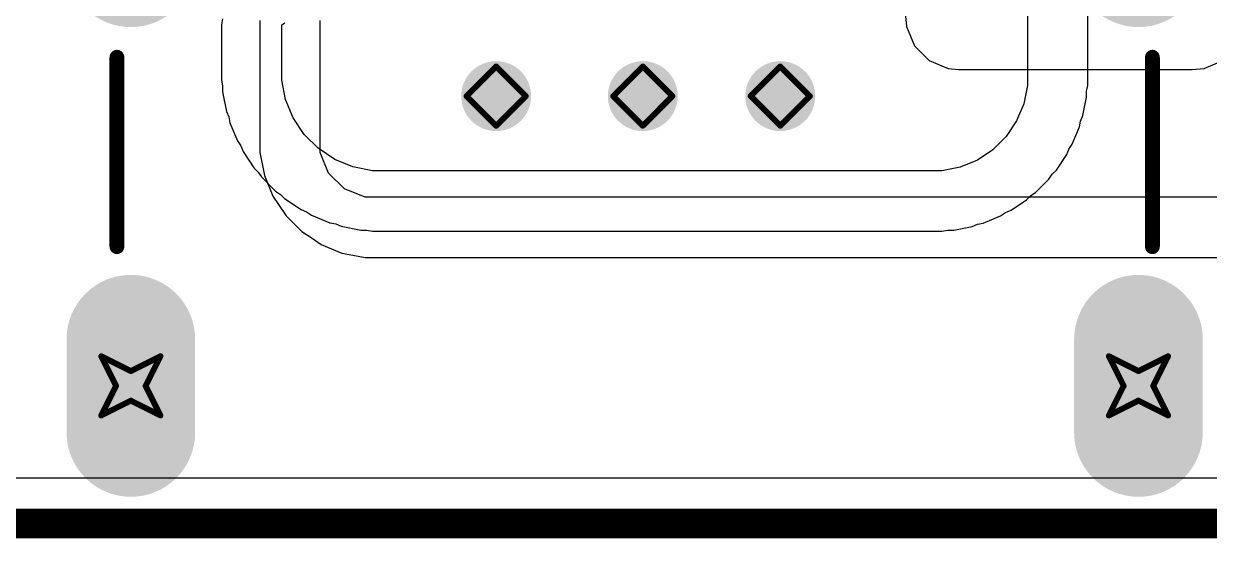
# Model space of a CAD drawing. Header units: inches. Extents: x -14 to 270, y -5 to 115.
# Drawn here: x 53.55 to 63.73, y -4.12 to 0.3 of the extents above; entities that cross this region are included whole.
import ezdxf

# ---------------------------------------------------------------- set-up
doc = ezdxf.new("R2010")
doc.units = ezdxf.units.IN
for name, color, linetype in [('Board Outline', 216, 'Continuous'), ('Bottom Layer', 5, 'Continuous'), ('Bottom Solder', 6, 'Continuous'), ('Drill Drawing', 1, 'Continuous'), ('Multi-Layer', 9, 'Continuous'), ('Pad Holes', 156, 'Continuous'), ('Top Layer', 1, 'Continuous'), ('Top Overlay', 2, 'Continuous'), ('Top Paste', 8, 'Continuous'), ('Top Solder', 216, 'Continuous'), ('Via Holes', 16, 'Continuous')]:
    doc.layers.add(name, color=color, linetype=linetype)

# ---------------------------------------------------------------- blocks, each defined once
blk = doc.blocks.new('TYPE_C_31_M_12__99')
at = {"layer": 'Bottom Layer'}
h = blk.add_hatch(color=5, dxfattribs=at)
edge = h.paths.add_edge_path()
edge.add_arc((-4.325, 2.355), 0.45, 0, 180)
edge.add_line((-4.775, 2.355), (-4.775, 1.255))
edge.add_arc((-4.325, 1.255), 0.45, 180, 360)
edge.add_line((-3.875, 1.255), (-3.875, 2.355))
h = blk.add_hatch(color=5, dxfattribs=at)
edge = h.paths.add_edge_path()
edge.add_arc((4.325, 1.255), 0.45, 180, 360)
edge.add_line((4.775, 1.255), (4.775, 2.355))
edge.add_arc((4.325, 2.355), 0.45, 0, 180)
edge.add_line((3.875, 2.355), (3.875, 1.255))
h = blk.add_hatch(color=5, dxfattribs=at)
edge = h.paths.add_edge_path()
edge.add_arc((-4.325, -2.775), 0.45, 180, 360)
edge.add_line((-3.875, -2.775), (-3.875, -1.975))
edge.add_arc((-4.325, -1.975), 0.45, 0, 180)
edge.add_line((-4.775, -1.975), (-4.775, -2.775))
h = blk.add_hatch(color=5, dxfattribs=at)
edge = h.paths.add_edge_path()
edge.add_arc((4.325, -2.775), 0.45, 180, 360)
edge.add_line((4.775, -2.775), (4.775, -1.975))
edge.add_arc((4.325, -1.975), 0.45, 0, 180)
edge.add_line((3.875, -1.975), (3.875, -2.775))
at = {"layer": 'Bottom Solder'}
h = blk.add_hatch(color=6, dxfattribs=at)
edge = h.paths.add_edge_path()
edge.add_arc((-4.325, 2.355), 0.552, 0, 180)
edge.add_line((-4.877, 2.355), (-4.877, 1.255))
edge.add_arc((-4.325, 1.255), 0.552, 180, 360)
edge.add_line((-3.773, 1.255), (-3.773, 2.355))
h = blk.add_hatch(color=6, dxfattribs=at)
edge = h.paths.add_edge_path()
edge.add_arc((4.325, 1.255), 0.552, 180, 360)
edge.add_line((4.877, 1.255), (4.877, 2.355))
edge.add_arc((4.325, 2.355), 0.552, 0, 180)
edge.add_line((3.773, 2.355), (3.773, 1.255))
h = blk.add_hatch(color=6, dxfattribs=at)
edge = h.paths.add_edge_path()
edge.add_arc((-2.89, 1.305), 0.102, 0, 360)
h = blk.add_hatch(color=6, dxfattribs=at)
edge = h.paths.add_edge_path()
edge.add_arc((2.89, 1.305), 0.102, 0, 360)
h = blk.add_hatch(color=6, dxfattribs=at)
edge = h.paths.add_edge_path()
edge.add_arc((-4.325, -2.775), 0.552, 180, 360)
edge.add_line((-3.773, -2.775), (-3.773, -1.975))
edge.add_arc((-4.325, -1.975), 0.552, 0, 180)
edge.add_line((-4.877, -1.975), (-4.877, -2.775))
h = blk.add_hatch(color=6, dxfattribs=at)
edge = h.paths.add_edge_path()
edge.add_arc((4.325, -2.775), 0.552, 180, 360)
edge.add_line((4.877, -2.775), (4.877, -1.975))
edge.add_arc((4.325, -1.975), 0.552, 0, 180)
edge.add_line((3.773, -1.975), (3.773, -2.775))
at = {"layer": 'Multi-Layer'}
h = blk.add_hatch(color=9, dxfattribs=at)
edge = h.paths.add_edge_path()
edge.add_arc((-4.325, 2.355), 0.45, 0, 180)
edge.add_line((-4.775, 2.355), (-4.775, 1.255))
edge.add_arc((-4.325, 1.255), 0.45, 180, 360)
edge.add_line((-3.875, 1.255), (-3.875, 2.355))
h = blk.add_hatch(color=9, dxfattribs=at)
edge = h.paths.add_edge_path()
edge.add_arc((4.325, 1.255), 0.45, 180, 360)
edge.add_line((4.775, 1.255), (4.775, 2.355))
edge.add_arc((4.325, 2.355), 0.45, 0, 180)
edge.add_line((3.875, 2.355), (3.875, 1.255))
h = blk.add_hatch(color=9, dxfattribs=at)
edge = h.paths.add_edge_path()
edge.add_arc((-4.325, -2.775), 0.45, 180, 360)
edge.add_line((-3.875, -2.775), (-3.875, -1.975))
edge.add_arc((-4.325, -1.975), 0.45, 0, 180)
edge.add_line((-4.775, -1.975), (-4.775, -2.775))
h = blk.add_hatch(color=9, dxfattribs=at)
edge = h.paths.add_edge_path()
edge.add_arc((4.325, -2.775), 0.45, 180, 360)
edge.add_line((4.775, -2.775), (4.775, -1.975))
edge.add_arc((4.325, -1.975), 0.45, 0, 180)
edge.add_line((3.875, -1.975), (3.875, -2.775))
at = {"layer": 'Pad Holes'}
h = blk.add_hatch(color=7, dxfattribs=at)
edge = h.paths.add_edge_path()
edge.add_arc((-4.325, 1.255), 0.3, 180, 360)
edge.add_line((-4.025, 1.255), (-4.025, 2.355))
edge.add_arc((-4.325, 2.355), 0.3, 0, 180)
edge.add_line((-4.625, 2.355), (-4.625, 1.255))
h = blk.add_hatch(color=7, dxfattribs=at)
edge = h.paths.add_edge_path()
edge.add_arc((4.325, 1.255), 0.3, 180, 360)
edge.add_line((4.625, 1.255), (4.625, 2.355))
edge.add_arc((4.325, 2.355), 0.3, 0, 180)
edge.add_line((4.025, 2.355), (4.025, 1.255))
h = blk.add_hatch(color=7, dxfattribs=at)
edge = h.paths.add_edge_path()
edge.add_arc((-2.89, 1.305), 0.31, 0, 360)
h = blk.add_hatch(color=7, dxfattribs=at)
edge = h.paths.add_edge_path()
edge.add_arc((2.89, 1.305), 0.31, 0, 360)
h = blk.add_hatch(color=7, dxfattribs=at)
edge = h.paths.add_edge_path()
edge.add_arc((-4.325, -2.775), 0.3, 180, 360)
edge.add_line((-4.025, -2.775), (-4.025, -1.975))
edge.add_arc((-4.325, -1.975), 0.3, 0, 180)
edge.add_line((-4.625, -1.975), (-4.625, -2.775))
h = blk.add_hatch(color=7, dxfattribs=at)
edge = h.paths.add_edge_path()
edge.add_arc((4.325, -2.775), 0.3, 180, 360)
edge.add_line((4.625, -2.775), (4.625, -1.975))
edge.add_arc((4.325, -1.975), 0.3, 0, 180)
edge.add_line((4.025, -1.975), (4.025, -2.775))
at = {"layer": 'Top Layer'}
for points in [[(-3.5, 2.975), (-2.9, 2.975), (-2.9, 1.775), (-3.5, 1.775)], [(-2.7, 2.975), (-2.1, 2.975), (-2.1, 1.775), (-2.7, 1.775)], [(-1.9, 2.975), (-1.6, 2.975), (-1.6, 1.775), (-1.9, 1.775)], [(-1.4, 2.975), (-1.1, 2.975), (-1.1, 1.775), (-1.4, 1.775)], [(-0.9, 2.975), (-0.6, 2.975), (-0.6, 1.775), (-0.9, 1.775)], [(-0.4, 2.975), (-0.1, 2.975), (-0.1, 1.775), (-0.4, 1.775)], [(0.4, 1.775), (0.1, 1.775), (0.1, 2.975), (0.4, 2.975)], [(0.9, 1.775), (0.6, 1.775), (0.6, 2.975), (0.9, 2.975)], [(1.4, 1.775), (1.1, 1.775), (1.1, 2.975), (1.4, 2.975)], [(1.9, 1.775), (1.6, 1.775), (1.6, 2.975), (1.9, 2.975)], [(2.7, 1.775), (2.1, 1.775), (2.1, 2.975), (2.7, 2.975)], [(2.9, 2.975), (3.5, 2.975), (3.5, 1.775), (2.9, 1.775)]]:
    blk.add_hatch(color=1, dxfattribs=at).paths.add_polyline_path(points)
h = blk.add_hatch(color=1, dxfattribs=at)
edge = h.paths.add_edge_path()
edge.add_arc((-4.325, 2.355), 0.45, 0, 180)
edge.add_line((-4.775, 2.355), (-4.775, 1.255))
edge.add_arc((-4.325, 1.255), 0.45, 180, 360)
edge.add_line((-3.875, 1.255), (-3.875, 2.355))
h = blk.add_hatch(color=1, dxfattribs=at)
edge = h.paths.add_edge_path()
edge.add_arc((4.325, 1.255), 0.45, 180, 360)
edge.add_line((4.775, 1.255), (4.775, 2.355))
edge.add_arc((4.325, 2.355), 0.45, 0, 180)
edge.add_line((3.875, 2.355), (3.875, 1.255))
h = blk.add_hatch(color=1, dxfattribs=at)
edge = h.paths.add_edge_path()
edge.add_arc((-4.325, -2.775), 0.45, 180, 360)
edge.add_line((-3.875, -2.775), (-3.875, -1.975))
edge.add_arc((-4.325, -1.975), 0.45, 0, 180)
edge.add_line((-4.775, -1.975), (-4.775, -2.775))
h = blk.add_hatch(color=1, dxfattribs=at)
edge = h.paths.add_edge_path()
edge.add_arc((4.325, -2.775), 0.45, 180, 360)
edge.add_line((4.775, -2.775), (4.775, -1.975))
edge.add_arc((4.325, -1.975), 0.45, 0, 180)
edge.add_line((3.875, -1.975), (3.875, -2.775))
at = {"layer": 'Top Paste'}
for points in [[(-3.5, 2.975), (-2.9, 2.975), (-2.9, 1.775), (-3.5, 1.775)], [(-2.7, 2.975), (-2.1, 2.975), (-2.1, 1.775), (-2.7, 1.775)], [(-1.9, 2.975), (-1.6, 2.975), (-1.6, 1.775), (-1.9, 1.775)], [(-1.4, 2.975), (-1.1, 2.975), (-1.1, 1.775), (-1.4, 1.775)], [(-0.9, 2.975), (-0.6, 2.975), (-0.6, 1.775), (-0.9, 1.775)], [(-0.4, 2.975), (-0.1, 2.975), (-0.1, 1.775), (-0.4, 1.775)], [(0.4, 1.775), (0.1, 1.775), (0.1, 2.975), (0.4, 2.975)], [(0.9, 1.775), (0.6, 1.775), (0.6, 2.975), (0.9, 2.975)], [(1.4, 1.775), (1.1, 1.775), (1.1, 2.975), (1.4, 2.975)], [(1.9, 1.775), (1.6, 1.775), (1.6, 2.975), (1.9, 2.975)], [(2.7, 1.775), (2.1, 1.775), (2.1, 2.975), (2.7, 2.975)], [(2.9, 2.975), (3.5, 2.975), (3.5, 1.775), (2.9, 1.775)]]:
    blk.add_hatch(color=8, dxfattribs=at).paths.add_polyline_path(points)
at = {"layer": 'Top Solder'}
for points in [[(-3.602, 3.077), (-2.798, 3.077), (-2.798, 1.673), (-3.602, 1.673)], [(-2.802, 3.077), (-1.998, 3.077), (-1.998, 1.673), (-2.802, 1.673)], [(-2.002, 3.077), (-1.498, 3.077), (-1.498, 1.673), (-2.002, 1.673)], [(-1.502, 3.077), (-0.998, 3.077), (-0.998, 1.673), (-1.502, 1.673)], [(-1.002, 3.077), (-0.498, 3.077), (-0.498, 1.673), (-1.002, 1.673)], [(-0.502, 3.077), (0.002, 3.077), (0.002, 1.673), (-0.502, 1.673)], [(0.502, 1.673), (-0.002, 1.673), (-0.002, 3.077), (0.502, 3.077)], [(1.002, 1.673), (0.498, 1.673), (0.498, 3.077), (1.002, 3.077)], [(1.502, 1.673), (0.998, 1.673), (0.998, 3.077), (1.502, 3.077)], [(2.002, 1.673), (1.498, 1.673), (1.498, 3.077), (2.002, 3.077)], [(2.802, 1.673), (1.998, 1.673), (1.998, 3.077), (2.802, 3.077)], [(2.798, 3.077), (3.602, 3.077), (3.602, 1.673), (2.798, 1.673)]]:
    blk.add_hatch(color=216, dxfattribs=at).paths.add_polyline_path(points)
h = blk.add_hatch(color=216, dxfattribs=at)
edge = h.paths.add_edge_path()
edge.add_arc((-4.325, 2.355), 0.552, 0, 180)
edge.add_line((-4.877, 2.355), (-4.877, 1.255))
edge.add_arc((-4.325, 1.255), 0.552, 180, 360)
edge.add_line((-3.773, 1.255), (-3.773, 2.355))
h = blk.add_hatch(color=216, dxfattribs=at)
edge = h.paths.add_edge_path()
edge.add_arc((4.325, 1.255), 0.552, 180, 360)
edge.add_line((4.877, 1.255), (4.877, 2.355))
edge.add_arc((4.325, 2.355), 0.552, 0, 180)
edge.add_line((3.773, 2.355), (3.773, 1.255))
h = blk.add_hatch(color=216, dxfattribs=at)
edge = h.paths.add_edge_path()
edge.add_arc((-2.89, 1.305), 0.102, 0, 360)
h = blk.add_hatch(color=216, dxfattribs=at)
edge = h.paths.add_edge_path()
edge.add_arc((2.89, 1.305), 0.102, 0, 360)
h = blk.add_hatch(color=216, dxfattribs=at)
edge = h.paths.add_edge_path()
edge.add_arc((-4.325, -2.775), 0.552, 180, 360)
edge.add_line((-3.773, -2.775), (-3.773, -1.975))
edge.add_arc((-4.325, -1.975), 0.552, 0, 180)
edge.add_line((-4.877, -1.975), (-4.877, -2.775))
h = blk.add_hatch(color=216, dxfattribs=at)
edge = h.paths.add_edge_path()
edge.add_arc((4.325, -2.775), 0.552, 180, 360)
edge.add_line((4.877, -2.775), (4.877, -1.975))
edge.add_arc((4.325, -1.975), 0.552, 0, 180)
edge.add_line((3.773, -1.975), (3.773, -2.775))
at = {"layer": 'Top Overlay'}
for points in [[(-4.445, -1.181, 0.127, 0.127, 0), (-4.445, 0.445, 0.127, 0.127, 0)], [(4.445, -1.181, 0.127, 0.127, 0), (4.445, 0.445, 0.127, 0.127, 0)], [(-4.495, -3.569, 0.127, 0.127, 0), (4.495, -3.569, 0.127, 0.127, 0)]]:
    blk.add_lwpolyline(points, format="xyseb", dxfattribs=at)
for points in [[(-4.476, 0.445, 0.0635, 0.0635, 1), (-4.413, 0.445, 0.0635, 0.0635, 1)], [(4.413, 0.445, 0.0635, 0.0635, 1), (4.476, 0.445, 0.0635, 0.0635, 1)], [(-4.476, -1.181, 0.0635, 0.0635, 1), (-4.413, -1.181, 0.0635, 0.0635, 1)], [(4.413, -1.181, 0.0635, 0.0635, 1), (4.476, -1.181, 0.0635, 0.0635, 1)], [(-4.527, -3.569, 0.0635, 0.0635, 1), (-4.464, -3.569, 0.0635, 0.0635, 1)], [(4.464, -3.569, 0.0635, 0.0635, 1), (4.527, -3.569, 0.0635, 0.0635, 1)]]:
    blk.add_lwpolyline(points, format="xyseb", close=True, dxfattribs=at)

msp = doc.modelspace()

# ---------------------------------------------------------------- hatches: boundary and pattern name
at = {"layer": 'Bottom Layer'}
h = msp.add_hatch(color=5, dxfattribs=at)
edge = h.paths.add_edge_path()
edge.add_arc((57.606, -0.324), 0.3, 0, 360)
h = msp.add_hatch(color=5, dxfattribs=at)
edge = h.paths.add_edge_path()
edge.add_arc((58.865, -0.324), 0.3, 0, 360)
h = msp.add_hatch(color=5, dxfattribs=at)
edge = h.paths.add_edge_path()
edge.add_arc((60.045, -0.324), 0.3, 0, 360)
at = {"layer": 'Top Layer'}
h = msp.add_hatch(color=1, dxfattribs=at)
edge = h.paths.add_edge_path()
edge.add_arc((57.606, -0.324), 0.3, 0, 360)
h = msp.add_hatch(color=1, dxfattribs=at)
edge = h.paths.add_edge_path()
edge.add_arc((58.865, -0.324), 0.3, 0, 360)
h = msp.add_hatch(color=1, dxfattribs=at)
edge = h.paths.add_edge_path()
edge.add_arc((60.045, -0.324), 0.3, 0, 360)
at = {"layer": 'Via Holes'}
h = msp.add_hatch(color=7, dxfattribs=at)
edge = h.paths.add_edge_path()
edge.add_arc((57.606, -0.324), 0.15, 0, 360)
h = msp.add_hatch(color=7, dxfattribs=at)
edge = h.paths.add_edge_path()
edge.add_arc((58.865, -0.324), 0.15, 0, 360)
h = msp.add_hatch(color=7, dxfattribs=at)
edge = h.paths.add_edge_path()
edge.add_arc((60.045, -0.324), 0.15, 0, 360)

# ---------------------------------------------------------------- linework, layer by layer
at = {"layer": 'Board Outline'}
msp.add_lwpolyline([(-1.034, -3.991, 0.254, 0.254, 0), (134.016, -3.991, 0.254, 0.254, 0)], format="xyseb", dxfattribs=at)
at = {"layer": 'Bottom Layer'}
for p, q in [((62.166, 0.41), (62.166, -0.152)), ((62.684, -0.152), (62.684, 0.41)), ((55.257, 0.338), (55.247, 0.288)), ((55.765, 0.288), (55.793, 0.306)), ((55.247, 0.288), (55.247, -0.102)), ((55.765, -0.102), (55.765, 0.288)), ((55.247, -0.102), (55.247, -0.187)), ((55.765, -0.187), (55.765, -0.102)), ((55.247, -0.187), (55.257, -0.237)), ((55.798, -0.354), (55.765, -0.187)), ((62.166, -0.152), (62.166, -0.232)), ((62.684, -0.232), (62.684, -0.152)), ((55.257, -0.237), (55.257, -0.288)), ((55.257, -0.288), (55.29, -0.455)), ((62.166, -0.232), (62.135, -0.389)), ((62.674, -0.282), (62.684, -0.232)), ((62.674, -0.333), (62.674, -0.282)), ((55.863, -0.511), (55.798, -0.354)), ((62.135, -0.389), (62.073, -0.537)), ((62.643, -0.491), (62.674, -0.333)), ((55.29, -0.455), (55.31, -0.502)), ((55.31, -0.502), (55.32, -0.552)), ((62.623, -0.538), (62.643, -0.491)), ((55.32, -0.552), (55.385, -0.709)), ((55.958, -0.652), (55.863, -0.511)), ((62.073, -0.537), (61.984, -0.671)), ((62.552, -0.736), (62.613, -0.588)), ((62.613, -0.588), (62.623, -0.538)), ((55.385, -0.709), (55.413, -0.751)), ((56.078, -0.772), (55.958, -0.652)), ((61.984, -0.671), (61.871, -0.784)), ((55.413, -0.751), (55.433, -0.798)), ((55.433, -0.798), (55.527, -0.94)), ((56.22, -0.867), (56.078, -0.772)), ((61.871, -0.784), (61.738, -0.873)), ((62.504, -0.825), (62.523, -0.778)), ((62.523, -0.778), (62.552, -0.736)), ((56.377, -0.932), (56.22, -0.867)), ((61.738, -0.873), (61.59, -0.934)), ((62.415, -0.958), (62.504, -0.825)), ((55.527, -0.94), (55.563, -0.976)), ((55.563, -0.976), (55.592, -1.018)), ((56.544, -0.965), (56.377, -0.932)), ((56.629, -0.965), (56.544, -0.965)), ((61.353, -0.965), (56.629, -0.965)), ((61.433, -0.965), (61.353, -0.965)), ((61.59, -0.934), (61.433, -0.965)), ((62.351, -1.037), (62.379, -0.994)), ((62.379, -0.994), (62.415, -0.958)), ((55.592, -1.018), (55.712, -1.139)), ((62.237, -1.15), (62.351, -1.037)), ((55.712, -1.139), (55.754, -1.167)), ((55.754, -1.167), (55.79, -1.203)), ((55.79, -1.203), (55.932, -1.298)), ((62.026, -1.303), (62.159, -1.214)), ((62.159, -1.214), (62.195, -1.178)), ((62.195, -1.178), (62.237, -1.15)), ((55.932, -1.298), (55.979, -1.317)), ((55.979, -1.317), (56.021, -1.345)), ((61.936, -1.351), (61.979, -1.323)), ((61.979, -1.323), (62.026, -1.303)), ((56.021, -1.345), (56.178, -1.411)), ((56.178, -1.411), (56.229, -1.42)), ((56.229, -1.42), (56.276, -1.44)), ((61.691, -1.442), (61.738, -1.422)), ((61.738, -1.422), (61.788, -1.413)), ((61.788, -1.413), (61.936, -1.351)), ((56.276, -1.44), (56.443, -1.473)), ((56.443, -1.473), (56.494, -1.473)), ((56.494, -1.473), (56.544, -1.483)), ((56.544, -1.483), (56.629, -1.483)), ((56.629, -1.483), (61.353, -1.483)), ((61.353, -1.483), (61.433, -1.483)), ((61.433, -1.483), (61.483, -1.473)), ((61.483, -1.473), (61.534, -1.473)), ((61.534, -1.473), (61.691, -1.442)), ((134.016, -3.602), (-1.034, -3.602))]:
    msp.add_line(p, q, dxfattribs=at)
at = {"layer": 'Drill Drawing'}
for points in [[(57.352, -0.324, 0.0508, 0.0508, 0), (57.606, -0.07, 0.0508, 0.0508, 0)], [(57.606, -0.07, 0.0508, 0.0508, 0), (57.86, -0.324, 0.0508, 0.0508, 0)], [(58.611, -0.324, 0.0508, 0.0508, 0), (58.865, -0.07, 0.0508, 0.0508, 0)], [(58.865, -0.07, 0.0508, 0.0508, 0), (59.119, -0.324, 0.0508, 0.0508, 0)], [(59.791, -0.324, 0.0508, 0.0508, 0), (60.045, -0.07, 0.0508, 0.0508, 0)], [(60.045, -0.07, 0.0508, 0.0508, 0), (60.299, -0.324, 0.0508, 0.0508, 0)], [(57.352, -0.324, 0.0508, 0.0508, 0), (57.606, -0.578, 0.0508, 0.0508, 0)], [(57.606, -0.578, 0.0508, 0.0508, 0), (57.86, -0.324, 0.0508, 0.0508, 0)], [(58.611, -0.324, 0.0508, 0.0508, 0), (58.865, -0.578, 0.0508, 0.0508, 0)], [(58.865, -0.578, 0.0508, 0.0508, 0), (59.119, -0.324, 0.0508, 0.0508, 0)], [(59.791, -0.324, 0.0508, 0.0508, 0), (60.045, -0.578, 0.0508, 0.0508, 0)], [(60.045, -0.578, 0.0508, 0.0508, 0), (60.299, -0.324, 0.0508, 0.0508, 0)], [(54.216, -2.556, 0.0508, 0.0508, 0), (54.47, -2.683, 0.0508, 0.0508, 0)], [(54.216, -2.556, 0.0508, 0.0508, 0), (54.343, -2.81, 0.0508, 0.0508, 0)], [(54.47, -2.683, 0.0508, 0.0508, 0), (54.724, -2.556, 0.0508, 0.0508, 0)], [(54.597, -2.81, 0.0508, 0.0508, 0), (54.724, -2.556, 0.0508, 0.0508, 0)], [(62.866, -2.556, 0.0508, 0.0508, 0), (63.12, -2.683, 0.0508, 0.0508, 0)], [(62.866, -2.556, 0.0508, 0.0508, 0), (62.993, -2.81, 0.0508, 0.0508, 0)], [(63.12, -2.683, 0.0508, 0.0508, 0), (63.374, -2.556, 0.0508, 0.0508, 0)], [(63.247, -2.81, 0.0508, 0.0508, 0), (63.374, -2.556, 0.0508, 0.0508, 0)], [(54.216, -3.064, 0.0508, 0.0508, 0), (54.343, -2.81, 0.0508, 0.0508, 0)], [(54.597, -2.81, 0.0508, 0.0508, 0), (54.724, -3.064, 0.0508, 0.0508, 0)], [(62.866, -3.064, 0.0508, 0.0508, 0), (62.993, -2.81, 0.0508, 0.0508, 0)], [(63.247, -2.81, 0.0508, 0.0508, 0), (63.374, -3.064, 0.0508, 0.0508, 0)], [(54.216, -3.064, 0.0508, 0.0508, 0), (54.47, -2.937, 0.0508, 0.0508, 0)], [(54.47, -2.937, 0.0508, 0.0508, 0), (54.724, -3.064, 0.0508, 0.0508, 0)], [(62.866, -3.064, 0.0508, 0.0508, 0), (63.12, -2.937, 0.0508, 0.0508, 0)], [(63.12, -2.937, 0.0508, 0.0508, 0), (63.374, -3.064, 0.0508, 0.0508, 0)]]:
    msp.add_lwpolyline(points, format="xyseb", dxfattribs=at)
for points in [[(57.593, -0.07, 0.0254, 0.0254, 1), (57.619, -0.07, 0.0254, 0.0254, 1)], [(57.593, -0.07, 0.0254, 0.0254, 1), (57.619, -0.07, 0.0254, 0.0254, 1)], [(58.852, -0.07, 0.0254, 0.0254, 1), (58.877, -0.07, 0.0254, 0.0254, 1)], [(58.852, -0.07, 0.0254, 0.0254, 1), (58.877, -0.07, 0.0254, 0.0254, 1)], [(60.032, -0.07, 0.0254, 0.0254, 1), (60.058, -0.07, 0.0254, 0.0254, 1)], [(60.032, -0.07, 0.0254, 0.0254, 1), (60.058, -0.07, 0.0254, 0.0254, 1)], [(57.339, -0.324, 0.0254, 0.0254, 1), (57.365, -0.324, 0.0254, 0.0254, 1)], [(57.339, -0.324, 0.0254, 0.0254, 1), (57.365, -0.324, 0.0254, 0.0254, 1)], [(57.847, -0.324, 0.0254, 0.0254, 1), (57.873, -0.324, 0.0254, 0.0254, 1)], [(57.847, -0.324, 0.0254, 0.0254, 1), (57.873, -0.324, 0.0254, 0.0254, 1)], [(58.598, -0.324, 0.0254, 0.0254, 1), (58.623, -0.324, 0.0254, 0.0254, 1)], [(58.598, -0.324, 0.0254, 0.0254, 1), (58.623, -0.324, 0.0254, 0.0254, 1)], [(59.106, -0.324, 0.0254, 0.0254, 1), (59.131, -0.324, 0.0254, 0.0254, 1)], [(59.106, -0.324, 0.0254, 0.0254, 1), (59.131, -0.324, 0.0254, 0.0254, 1)], [(59.778, -0.324, 0.0254, 0.0254, 1), (59.804, -0.324, 0.0254, 0.0254, 1)], [(59.778, -0.324, 0.0254, 0.0254, 1), (59.804, -0.324, 0.0254, 0.0254, 1)], [(60.286, -0.324, 0.0254, 0.0254, 1), (60.312, -0.324, 0.0254, 0.0254, 1)], [(60.286, -0.324, 0.0254, 0.0254, 1), (60.312, -0.324, 0.0254, 0.0254, 1)], [(57.593, -0.578, 0.0254, 0.0254, 1), (57.619, -0.578, 0.0254, 0.0254, 1)], [(57.593, -0.578, 0.0254, 0.0254, 1), (57.619, -0.578, 0.0254, 0.0254, 1)], [(58.852, -0.578, 0.0254, 0.0254, 1), (58.877, -0.578, 0.0254, 0.0254, 1)], [(58.852, -0.578, 0.0254, 0.0254, 1), (58.877, -0.578, 0.0254, 0.0254, 1)], [(60.032, -0.578, 0.0254, 0.0254, 1), (60.058, -0.578, 0.0254, 0.0254, 1)], [(60.032, -0.578, 0.0254, 0.0254, 1), (60.058, -0.578, 0.0254, 0.0254, 1)], [(54.203, -2.556, 0.0254, 0.0254, 1), (54.229, -2.556, 0.0254, 0.0254, 1)], [(54.203, -2.556, 0.0254, 0.0254, 1), (54.229, -2.556, 0.0254, 0.0254, 1)], [(54.711, -2.556, 0.0254, 0.0254, 1), (54.737, -2.556, 0.0254, 0.0254, 1)], [(54.711, -2.556, 0.0254, 0.0254, 1), (54.737, -2.556, 0.0254, 0.0254, 1)], [(62.853, -2.556, 0.0254, 0.0254, 1), (62.879, -2.556, 0.0254, 0.0254, 1)], [(62.853, -2.556, 0.0254, 0.0254, 1), (62.879, -2.556, 0.0254, 0.0254, 1)], [(63.361, -2.556, 0.0254, 0.0254, 1), (63.387, -2.556, 0.0254, 0.0254, 1)], [(63.361, -2.556, 0.0254, 0.0254, 1), (63.387, -2.556, 0.0254, 0.0254, 1)], [(54.457, -2.683, 0.0254, 0.0254, 1), (54.483, -2.683, 0.0254, 0.0254, 1)], [(54.457, -2.683, 0.0254, 0.0254, 1), (54.483, -2.683, 0.0254, 0.0254, 1)], [(63.107, -2.683, 0.0254, 0.0254, 1), (63.133, -2.683, 0.0254, 0.0254, 1)], [(63.107, -2.683, 0.0254, 0.0254, 1), (63.133, -2.683, 0.0254, 0.0254, 1)], [(54.33, -2.81, 0.0254, 0.0254, 1), (54.356, -2.81, 0.0254, 0.0254, 1)], [(54.33, -2.81, 0.0254, 0.0254, 1), (54.356, -2.81, 0.0254, 0.0254, 1)], [(54.584, -2.81, 0.0254, 0.0254, 1), (54.61, -2.81, 0.0254, 0.0254, 1)], [(54.584, -2.81, 0.0254, 0.0254, 1), (54.61, -2.81, 0.0254, 0.0254, 1)], [(62.98, -2.81, 0.0254, 0.0254, 1), (63.006, -2.81, 0.0254, 0.0254, 1)], [(62.98, -2.81, 0.0254, 0.0254, 1), (63.006, -2.81, 0.0254, 0.0254, 1)], [(63.234, -2.81, 0.0254, 0.0254, 1), (63.26, -2.81, 0.0254, 0.0254, 1)], [(63.234, -2.81, 0.0254, 0.0254, 1), (63.26, -2.81, 0.0254, 0.0254, 1)], [(54.457, -2.937, 0.0254, 0.0254, 1), (54.483, -2.937, 0.0254, 0.0254, 1)], [(54.457, -2.937, 0.0254, 0.0254, 1), (54.483, -2.937, 0.0254, 0.0254, 1)], [(63.107, -2.937, 0.0254, 0.0254, 1), (63.133, -2.937, 0.0254, 0.0254, 1)], [(63.107, -2.937, 0.0254, 0.0254, 1), (63.133, -2.937, 0.0254, 0.0254, 1)], [(54.203, -3.064, 0.0254, 0.0254, 1), (54.229, -3.064, 0.0254, 0.0254, 1)], [(54.203, -3.064, 0.0254, 0.0254, 1), (54.229, -3.064, 0.0254, 0.0254, 1)], [(54.711, -3.064, 0.0254, 0.0254, 1), (54.737, -3.064, 0.0254, 0.0254, 1)], [(54.711, -3.064, 0.0254, 0.0254, 1), (54.737, -3.064, 0.0254, 0.0254, 1)], [(62.853, -3.064, 0.0254, 0.0254, 1), (62.879, -3.064, 0.0254, 0.0254, 1)], [(62.853, -3.064, 0.0254, 0.0254, 1), (62.879, -3.064, 0.0254, 0.0254, 1)], [(63.361, -3.064, 0.0254, 0.0254, 1), (63.387, -3.064, 0.0254, 0.0254, 1)], [(63.361, -3.064, 0.0254, 0.0254, 1), (63.387, -3.064, 0.0254, 0.0254, 1)]]:
    msp.add_lwpolyline(points, format="xyseb", close=True, dxfattribs=at)
at = {"layer": 'Top Layer'}
for p, q in [((55.577, 0.324), (55.577, -0.711)), ((56.095, -0.711), (56.095, 0.324)), ((61.119, 0.361), (61.128, 0.272)), ((61.128, 0.272), (61.196, 0.107)), ((61.196, 0.107), (61.322, -0.019)), ((61.322, -0.019), (61.487, -0.087)), ((61.487, -0.087), (61.576, -0.096)), ((61.576, -0.096), (61.576, -0.096)), ((61.576, -0.096), (63.582, -0.096)), ((63.582, -0.096), (63.684, -0.086)), ((63.684, -0.086), (63.873, -0.008)), ((55.577, -0.711), (55.577, -0.807)), ((56.095, -0.807), (56.095, -0.711)), ((56.095, -0.711), (56.095, -0.711)), ((55.577, -0.807), (55.577, -0.807)), ((55.577, -0.807), (55.577, -0.807)), ((55.577, -0.807), (55.599, -0.919)), ((56.168, -0.984), (56.095, -0.807)), ((55.599, -0.919), (55.616, -1.005)), ((55.616, -1.005), (55.616, -1.005)), ((55.616, -1.005), (55.616, -1.005)), ((55.616, -1.005), (55.69, -1.182)), ((56.304, -1.119), (56.168, -0.984)), ((56.481, -1.192), (56.304, -1.119)), ((55.69, -1.182), (55.69, -1.182)), ((55.69, -1.182), (55.69, -1.182)), ((55.69, -1.182), (55.743, -1.262)), ((56.576, -1.192), (56.481, -1.192)), ((70.249, -1.192), (56.576, -1.192)), ((55.743, -1.262), (55.802, -1.35)), ((55.802, -1.35), (55.802, -1.35)), ((55.802, -1.35), (55.802, -1.35)), ((55.802, -1.35), (55.937, -1.485)), ((55.937, -1.485), (55.937, -1.485)), ((55.937, -1.485), (55.937, -1.485)), ((55.937, -1.485), (56.026, -1.544)), ((56.026, -1.544), (56.105, -1.598)), ((56.105, -1.598), (56.105, -1.598)), ((56.105, -1.598), (56.105, -1.598)), ((56.105, -1.598), (56.282, -1.671)), ((56.282, -1.671), (56.282, -1.671)), ((56.282, -1.671), (56.282, -1.671)), ((56.282, -1.671), (56.375, -1.689)), ((56.375, -1.689), (56.481, -1.71)), ((56.481, -1.71), (56.481, -1.71)), ((56.481, -1.71), (56.481, -1.71)), ((56.481, -1.71), (56.576, -1.71)), ((56.576, -1.71), (70.249, -1.71)), ((134.016, -3.602), (46.751, -3.602))]:
    msp.add_line(p, q, dxfattribs=at)

# ---------------------------------------------------------------- block references
msp.add_blockref('TYPE_C_31_M_12__99', (58.795, -0.435))

doc.saveas('drawing.dxf')
